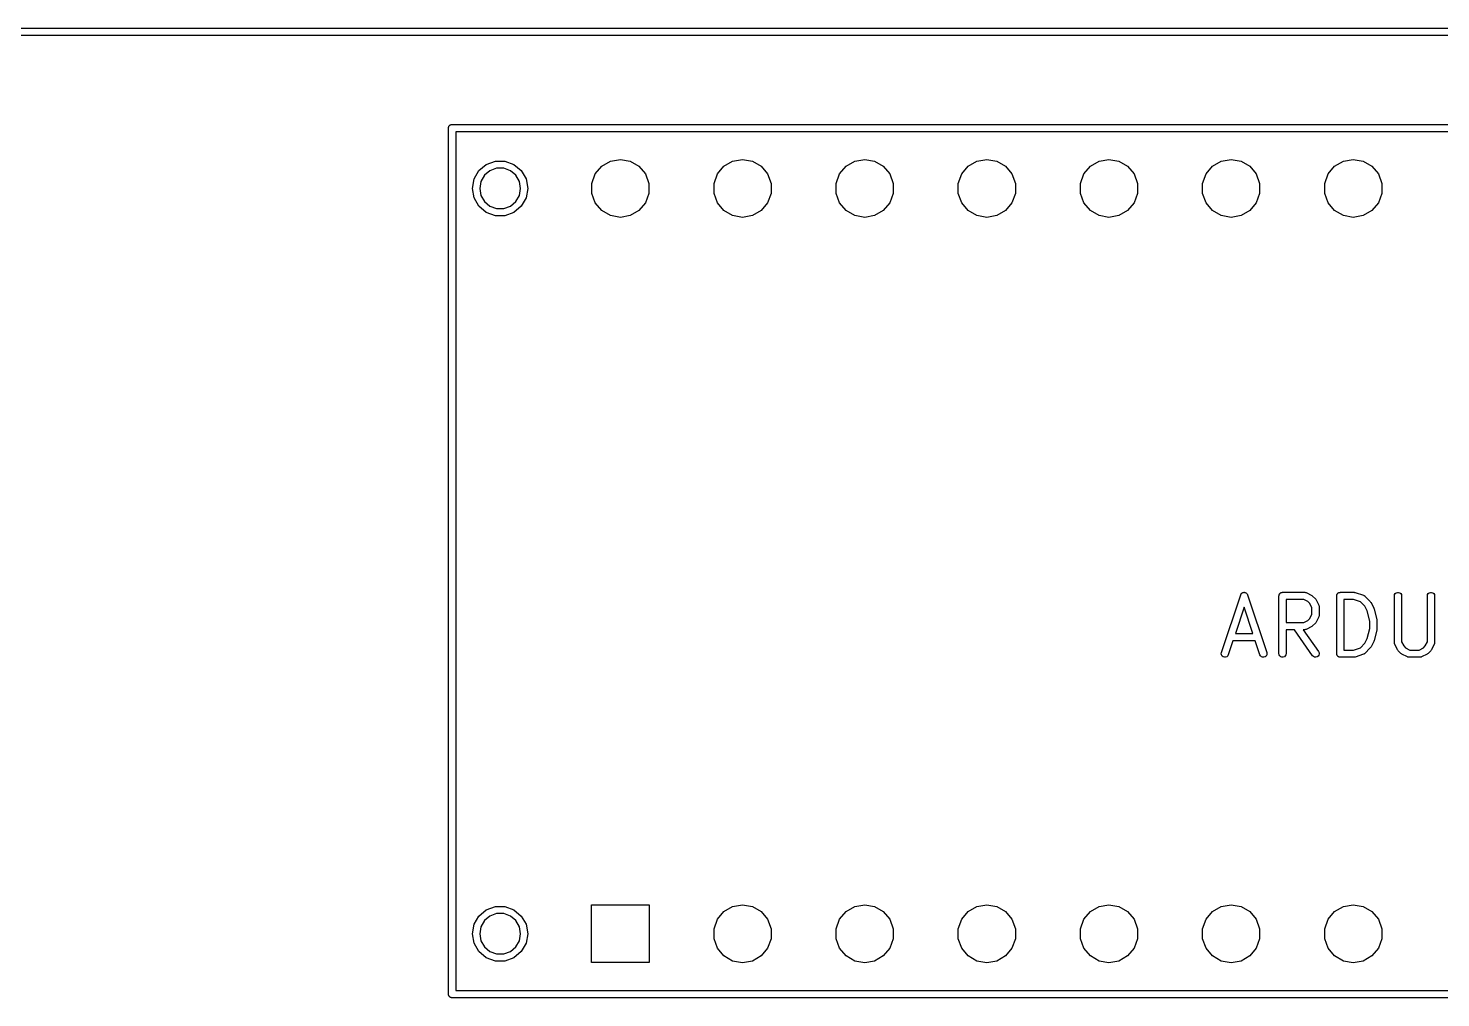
# Model space of a CAD drawing. Header units: millimetres. Extents: x 50 to 169, y 50 to 167.
# Drawn here: x 110.6 to 139.97, y 147.2 to 167.35 of the extents above; entities that cross this region are included whole.
import ezdxf

# ---------------------------------------------------------------- set-up
doc = ezdxf.new("R2010")
doc.units = ezdxf.units.MM
doc.layers.add('BLACK', color=7, linetype='Continuous')

# ---------------------------------------------------------------- blocks, each defined once
blk = doc.blocks.new('hhskb2-Edge.Cuts')
at = {"layer": 'BLACK'}
for p, q in [((36.9, -19.425), (156.1, -19.425)), ((156.025, -19.575), (36.975, -19.575))]:
    blk.add_line(p, q, dxfattribs=at)
blk = doc.blocks.new('hhskb2-F.SilkS')
at = {"layer": 'BLACK'}
for p, q in [((106.252, -21.4425), (106.257, -21.4393)), ((106.257, -21.4393), (106.262, -21.435)), ((106.262, -21.435), (106.269, -21.4328)), ((106.269, -21.4328), (106.274, -21.4295)), ((106.274, -21.4295), (106.281, -21.4284)), ((106.281, -21.4284), (106.287, -21.4261)), ((106.287, -21.4261), (106.294, -21.4261)), ((106.294, -21.4261), (106.3, -21.425)), ((106.3, -21.425), (154.3, -21.425)), ((106.225, -21.5), (106.226, -21.4935)), ((106.225, -39.5), (106.225, -21.5)), ((106.226, -21.487), (106.228, -21.4808)), ((106.226, -21.4935), (106.226, -21.487)), ((106.228, -21.4808), (106.23, -21.4743)), ((106.23, -21.4743), (106.233, -21.4687)), ((106.233, -21.4687), (106.235, -21.4625)), ((106.235, -21.4625), (106.239, -21.4575)), ((106.239, -21.4575), (106.243, -21.4518)), ((106.243, -21.4518), (106.248, -21.4476)), ((106.248, -21.4476), (106.252, -21.4425)), ((106.375, -21.575), (106.375, -39.425)), ((154.225, -21.575), (106.375, -21.575)), ((106.86, -22.3844), (107.012, -22.256)), ((107.012, -22.256), (107.2, -22.1877)), ((107.2, -22.1877), (107.4, -22.1877)), ((107.4, -22.1877), (107.587, -22.256)), ((107.587, -22.256), (107.74, -22.3844)), ((109.278, -22.4529), (109.413, -22.2926)), ((109.413, -22.2926), (109.594, -22.188)), ((109.594, -22.188), (109.8, -22.1517)), ((109.8, -22.1517), (110.006, -22.188)), ((110.006, -22.188), (110.187, -22.2926)), ((110.187, -22.2926), (110.322, -22.4529)), ((111.818, -22.4529), (111.953, -22.2926)), ((111.953, -22.2926), (112.134, -22.188)), ((112.134, -22.188), (112.34, -22.1517)), ((112.34, -22.1517), (112.546, -22.188)), ((112.546, -22.188), (112.727, -22.2926)), ((112.727, -22.2926), (112.862, -22.4529)), ((114.358, -22.4529), (114.493, -22.2926)), ((114.493, -22.2926), (114.674, -22.188)), ((114.674, -22.188), (114.88, -22.1517)), ((114.88, -22.1517), (115.086, -22.188)), ((115.086, -22.188), (115.267, -22.2926)), ((115.267, -22.2926), (115.402, -22.4529)), ((116.898, -22.4529), (117.033, -22.2926)), ((117.033, -22.2926), (117.214, -22.188)), ((117.214, -22.188), (117.42, -22.1517)), ((117.42, -22.1517), (117.626, -22.188)), ((117.626, -22.188), (117.807, -22.2926)), ((117.807, -22.2926), (117.942, -22.4529)), ((119.438, -22.4529), (119.573, -22.2926)), ((119.573, -22.2926), (119.754, -22.188)), ((119.754, -22.188), (119.96, -22.1517)), ((119.96, -22.1517), (120.166, -22.188)), ((120.166, -22.188), (120.347, -22.2926)), ((120.347, -22.2926), (120.482, -22.4529)), ((121.978, -22.4529), (122.113, -22.2926)), ((122.113, -22.2926), (122.294, -22.188)), ((122.294, -22.188), (122.5, -22.1517)), ((122.5, -22.1517), (122.706, -22.188)), ((122.706, -22.188), (122.887, -22.2926)), ((122.887, -22.2926), (123.022, -22.4529)), ((124.518, -22.4529), (124.653, -22.2926)), ((124.653, -22.2926), (124.834, -22.188)), ((124.834, -22.188), (125.04, -22.1517)), ((125.04, -22.1517), (125.246, -22.188)), ((125.246, -22.188), (125.427, -22.2926)), ((125.427, -22.2926), (125.562, -22.4529)), ((106.725, -22.754), (106.76, -22.5573)), ((106.76, -22.5573), (106.86, -22.3844)), ((106.901, -22.6086), (106.875, -22.754)), ((106.974, -22.4808), (106.901, -22.6086)), ((107.087, -22.3859), (106.974, -22.4808)), ((107.226, -22.3355), (107.087, -22.3859)), ((107.374, -22.3355), (107.226, -22.3355)), ((107.512, -22.3859), (107.374, -22.3355)), ((107.626, -22.4808), (107.512, -22.3859)), ((107.699, -22.6086), (107.626, -22.4808)), ((107.725, -22.754), (107.699, -22.6086)), ((107.74, -22.3844), (107.84, -22.5573)), ((107.84, -22.5573), (107.875, -22.754)), ((109.207, -22.6494), (109.278, -22.4529)), ((110.322, -22.4529), (110.393, -22.6494)), ((111.747, -22.6494), (111.818, -22.4529)), ((112.862, -22.4529), (112.933, -22.6494)), ((114.287, -22.6494), (114.358, -22.4529)), ((115.402, -22.4529), (115.473, -22.6494)), ((116.827, -22.6494), (116.898, -22.4529)), ((117.942, -22.4529), (118.013, -22.6494)), ((119.367, -22.6494), (119.438, -22.4529)), ((120.482, -22.4529), (120.553, -22.6494)), ((121.907, -22.6494), (121.978, -22.4529)), ((123.022, -22.4529), (123.093, -22.6494)), ((124.447, -22.6494), (124.518, -22.4529)), ((125.562, -22.4529), (125.633, -22.6494)), ((106.76, -22.9507), (106.725, -22.754)), ((106.875, -22.754), (106.901, -22.8994)), ((106.901, -22.8994), (106.974, -23.0272)), ((107.626, -23.0272), (107.699, -22.8994)), ((107.699, -22.8994), (107.725, -22.754)), ((107.875, -22.754), (107.84, -22.9507)), ((109.207, -22.8586), (109.207, -22.6494)), ((109.278, -23.0551), (109.207, -22.8586)), ((110.393, -22.8586), (110.322, -23.0551)), ((110.393, -22.6494), (110.393, -22.8586)), ((111.747, -22.8586), (111.747, -22.6494)), ((111.818, -23.0551), (111.747, -22.8586)), ((112.933, -22.8586), (112.862, -23.0551)), ((112.933, -22.6494), (112.933, -22.8586)), ((114.287, -22.8586), (114.287, -22.6494)), ((114.358, -23.0551), (114.287, -22.8586)), ((115.473, -22.8586), (115.402, -23.0551)), ((115.473, -22.6494), (115.473, -22.8586)), ((116.827, -22.8586), (116.827, -22.6494)), ((116.898, -23.0551), (116.827, -22.8586)), ((118.013, -22.8586), (117.942, -23.0551)), ((118.013, -22.6494), (118.013, -22.8586)), ((119.367, -22.8586), (119.367, -22.6494)), ((119.438, -23.0551), (119.367, -22.8586)), ((120.553, -22.8586), (120.482, -23.0551)), ((120.553, -22.6494), (120.553, -22.8586)), ((121.907, -22.8586), (121.907, -22.6494)), ((121.978, -23.0551), (121.907, -22.8586)), ((123.093, -22.8586), (123.022, -23.0551)), ((123.093, -22.6494), (123.093, -22.8586)), ((124.447, -22.8586), (124.447, -22.6494)), ((124.518, -23.0551), (124.447, -22.8586)), ((125.633, -22.8586), (125.562, -23.0551)), ((125.633, -22.6494), (125.633, -22.8586)), ((106.86, -23.1236), (106.76, -22.9507)), ((107.012, -23.252), (106.86, -23.1236)), ((106.974, -23.0272), (107.087, -23.1221)), ((107.087, -23.1221), (107.226, -23.1725)), ((107.226, -23.1725), (107.374, -23.1725)), ((107.374, -23.1725), (107.512, -23.1221)), ((107.512, -23.1221), (107.626, -23.0272)), ((107.74, -23.1236), (107.587, -23.252)), ((107.84, -22.9507), (107.74, -23.1236)), ((109.413, -23.2154), (109.278, -23.0551)), ((110.322, -23.0551), (110.187, -23.2154)), ((111.953, -23.2154), (111.818, -23.0551)), ((112.862, -23.0551), (112.727, -23.2154)), ((114.493, -23.2154), (114.358, -23.0551)), ((115.402, -23.0551), (115.267, -23.2154)), ((117.033, -23.2154), (116.898, -23.0551)), ((117.942, -23.0551), (117.807, -23.2154)), ((119.573, -23.2154), (119.438, -23.0551)), ((120.482, -23.0551), (120.347, -23.2154)), ((122.113, -23.2154), (121.978, -23.0551)), ((123.022, -23.0551), (122.887, -23.2154)), ((124.653, -23.2154), (124.518, -23.0551)), ((125.562, -23.0551), (125.427, -23.2154)), ((107.2, -23.3203), (107.012, -23.252)), ((107.4, -23.3203), (107.2, -23.3203)), ((107.587, -23.252), (107.4, -23.3203)), ((109.594, -23.32), (109.413, -23.2154)), ((109.8, -23.3563), (109.594, -23.32)), ((110.006, -23.32), (109.8, -23.3563)), ((110.187, -23.2154), (110.006, -23.32)), ((112.134, -23.32), (111.953, -23.2154)), ((112.34, -23.3563), (112.134, -23.32)), ((112.546, -23.32), (112.34, -23.3563)), ((112.727, -23.2154), (112.546, -23.32)), ((114.674, -23.32), (114.493, -23.2154)), ((114.88, -23.3563), (114.674, -23.32)), ((115.086, -23.32), (114.88, -23.3563)), ((115.267, -23.2154), (115.086, -23.32)), ((117.214, -23.32), (117.033, -23.2154)), ((117.42, -23.3563), (117.214, -23.32)), ((117.626, -23.32), (117.42, -23.3563)), ((117.807, -23.2154), (117.626, -23.32)), ((119.754, -23.32), (119.573, -23.2154)), ((119.96, -23.3563), (119.754, -23.32)), ((120.166, -23.32), (119.96, -23.3563)), ((120.347, -23.2154), (120.166, -23.32)), ((122.294, -23.32), (122.113, -23.2154)), ((122.5, -23.3563), (122.294, -23.32)), ((122.706, -23.32), (122.5, -23.3563)), ((122.887, -23.2154), (122.706, -23.32)), ((124.834, -23.32), (124.653, -23.2154)), ((125.04, -23.3563), (124.834, -23.32)), ((125.246, -23.32), (125.04, -23.3563)), ((125.427, -23.2154), (125.246, -23.32)), ((122.299, -32.3991), (122.699, -31.1991)), ((122.699, -31.1991), (122.7, -31.1973)), ((122.7, -31.1953), (122.706, -31.1859)), ((122.7, -31.1973), (122.7, -31.1953)), ((122.706, -31.1859), (122.711, -31.1762)), ((122.711, -31.1762), (122.713, -31.1749)), ((122.713, -31.1749), (122.714, -31.1731)), ((122.714, -31.1731), (122.723, -31.1662)), ((122.723, -31.1662), (122.731, -31.159)), ((122.731, -31.159), (122.733, -31.1582)), ((122.733, -31.1582), (122.734, -31.1569)), ((122.734, -31.1569), (122.745, -31.1534)), ((122.745, -31.1534), (122.755, -31.1494)), ((122.755, -31.1494), (122.757, -31.1493)), ((122.757, -31.1493), (122.759, -31.1487)), ((122.759, -31.1487), (122.77, -31.149)), ((122.77, -31.149), (122.781, -31.1487)), ((122.781, -31.1487), (122.783, -31.1493)), ((122.783, -31.1493), (122.785, -31.1494)), ((122.785, -31.1494), (122.795, -31.1534)), ((122.795, -31.1534), (122.806, -31.1569)), ((122.806, -31.1569), (122.807, -31.1582)), ((122.807, -31.1582), (122.809, -31.159)), ((122.809, -31.159), (122.817, -31.1662)), ((122.817, -31.1662), (122.826, -31.1731)), ((122.826, -31.1731), (122.827, -31.1749)), ((122.827, -31.1749), (122.829, -31.1762)), ((122.829, -31.1762), (122.834, -31.1859)), ((122.834, -31.1859), (122.84, -31.1953)), ((122.84, -31.1953), (122.84, -31.1973)), ((122.84, -31.1973), (122.841, -31.1991)), ((122.841, -31.1991), (123.241, -32.3991)), ((123.495, -31.2229), (123.496, -31.2164)), ((123.495, -32.4229), (123.495, -31.2229)), ((123.496, -31.2098), (123.498, -31.2037)), ((123.496, -31.2164), (123.496, -31.2098)), ((123.498, -31.2037), (123.5, -31.1972)), ((123.5, -31.1972), (123.503, -31.1915)), ((123.503, -31.1915), (123.505, -31.1854)), ((123.505, -31.1854), (123.509, -31.1803)), ((123.509, -31.1803), (123.513, -31.1746)), ((123.513, -31.1746), (123.518, -31.1704)), ((123.518, -31.1704), (123.522, -31.1654)), ((123.522, -31.1654), (123.527, -31.1621)), ((123.527, -31.1621), (123.532, -31.1579)), ((123.532, -31.1579), (123.539, -31.1557)), ((123.539, -31.1557), (123.544, -31.1524)), ((123.544, -31.1524), (123.551, -31.1512)), ((123.551, -31.1512), (123.557, -31.149)), ((123.557, -31.149), (123.564, -31.149)), ((123.564, -31.149), (123.57, -31.1479)), ((123.57, -31.1479), (124.027, -31.1479)), ((123.645, -31.2979), (123.645, -31.7764)), ((124.009, -31.2979), (123.645, -31.2979)), ((124.097, -31.3416), (124.009, -31.2979)), ((124.027, -31.1479), (124.031, -31.1486)), ((124.031, -31.1486), (124.036, -31.1483)), ((124.036, -31.1483), (124.044, -31.1509)), ((124.044, -31.1509), (124.053, -31.1524)), ((124.053, -31.1524), (124.057, -31.1545)), ((124.057, -31.1545), (124.061, -31.1558)), ((124.061, -31.1558), (124.175, -31.2129)), ((124.137, -31.3816), (124.097, -31.3416)), ((124.181, -31.4691), (124.137, -31.3816)), ((124.175, -31.2129), (124.185, -31.2201)), ((124.185, -31.2201), (124.194, -31.227)), ((124.194, -31.227), (124.252, -31.2841)), ((124.252, -31.2841), (124.258, -31.2939)), ((124.258, -31.2939), (124.266, -31.3036)), ((124.266, -31.3036), (124.323, -31.4179)), ((124.323, -31.4179), (124.324, -31.422)), ((124.324, -31.422), (124.326, -31.4258)), ((124.326, -31.4258), (124.328, -31.4344)), ((124.695, -31.2229), (124.696, -31.2164)), ((124.695, -32.4229), (124.695, -31.2229)), ((124.696, -31.2098), (124.698, -31.2037)), ((124.696, -31.2164), (124.696, -31.2098)), ((124.698, -31.2037), (124.7, -31.1972)), ((124.7, -31.1972), (124.703, -31.1915)), ((124.703, -31.1915), (124.705, -31.1854)), ((124.705, -31.1854), (124.709, -31.1803)), ((124.709, -31.1803), (124.713, -31.1746)), ((124.713, -31.1746), (124.718, -31.1704)), ((124.718, -31.1704), (124.722, -31.1654)), ((124.722, -31.1654), (124.727, -31.1621)), ((124.727, -31.1621), (124.732, -31.1579)), ((124.732, -31.1579), (124.739, -31.1557)), ((124.739, -31.1557), (124.744, -31.1524)), ((124.744, -31.1524), (124.751, -31.1512)), ((124.751, -31.1512), (124.757, -31.149)), ((124.757, -31.149), (124.764, -31.149)), ((124.764, -31.149), (124.77, -31.1479)), ((124.77, -31.1479), (125.056, -31.1479)), ((124.845, -31.2979), (124.845, -32.3479)), ((125.044, -31.2979), (124.845, -31.2979)), ((125.187, -31.3456), (125.044, -31.2979)), ((125.056, -31.1479), (125.068, -31.1499)), ((125.068, -31.1499), (125.079, -31.1517)), ((125.079, -31.1517), (125.251, -31.2088)), ((125.28, -31.4387), (125.187, -31.3456)), ((125.251, -31.2088), (125.255, -31.2109)), ((125.255, -31.2109), (125.259, -31.212)), ((125.259, -31.212), (125.266, -31.2171)), ((125.266, -31.2171), (125.274, -31.2213)), ((125.274, -31.2213), (125.277, -31.2245)), ((125.277, -31.2245), (125.28, -31.227)), ((125.28, -31.227), (125.394, -31.3413)), ((125.394, -31.3413), (125.401, -31.3511)), ((125.401, -31.3511), (125.409, -31.3607)), ((125.409, -31.3607), (125.466, -31.475)), ((125.895, -31.2229), (125.9, -31.1972)), ((125.895, -32.1943), (125.895, -31.2229)), ((125.9, -31.1972), (125.913, -31.1746)), ((125.913, -31.1746), (125.932, -31.1579)), ((125.932, -31.1579), (125.957, -31.149)), ((125.957, -31.149), (125.983, -31.149)), ((125.983, -31.149), (126.007, -31.1579)), ((126.007, -31.1579), (126.027, -31.1746)), ((126.027, -31.1746), (126.04, -31.1972)), ((126.04, -31.1972), (126.045, -31.2229)), ((126.045, -31.2229), (126.045, -32.1766)), ((126.581, -31.2229), (126.585, -31.1972)), ((126.581, -32.1766), (126.581, -31.2229)), ((126.585, -31.1972), (126.598, -31.1746)), ((126.598, -31.1746), (126.618, -31.1579)), ((126.618, -31.1579), (126.643, -31.149)), ((126.643, -31.149), (126.669, -31.149)), ((126.669, -31.149), (126.693, -31.1579)), ((126.693, -31.1579), (126.713, -31.1746)), ((126.713, -31.1746), (126.726, -31.1972)), ((126.726, -31.1972), (126.731, -31.2229)), ((126.731, -31.2229), (126.731, -32.1943)), ((122.77, -31.46), (122.588, -32.005)), ((122.952, -32.005), (122.77, -31.46)), ((124.097, -31.7326), (124.137, -31.6927)), ((124.137, -31.6927), (124.181, -31.6052)), ((124.181, -31.6052), (124.181, -31.4691)), ((124.323, -31.6564), (124.266, -31.7707)), ((124.324, -31.6523), (124.323, -31.6564)), ((124.326, -31.6485), (124.324, -31.6523)), ((124.328, -31.6399), (124.326, -31.6485)), ((124.328, -31.4344), (124.33, -31.4429)), ((124.33, -31.6314), (124.328, -31.6399)), ((124.33, -31.4429), (124.33, -31.4472)), ((124.33, -31.4472), (124.331, -31.4514)), ((124.331, -31.6229), (124.33, -31.6271)), ((124.33, -31.6271), (124.33, -31.6314)), ((124.331, -31.4514), (124.331, -31.6229)), ((125.328, -31.5347), (125.28, -31.4387)), ((125.381, -31.7464), (125.328, -31.5347)), ((125.466, -31.475), (125.468, -31.4829)), ((125.468, -31.4829), (125.471, -31.4904)), ((125.471, -31.4904), (125.528, -31.719)), ((125.528, -31.719), (125.529, -31.7281)), ((122.588, -32.005), (122.952, -32.005)), ((123.645, -31.7764), (124.009, -31.7764)), ((123.817, -31.9264), (123.645, -31.9264)), ((123.645, -31.9264), (123.645, -32.4229)), ((124.194, -32.4659), (123.817, -31.9264)), ((124.027, -31.9264), (124, -31.9264)), ((124, -31.9264), (124.317, -32.3798)), ((124.009, -31.7764), (124.097, -31.7326)), ((124.031, -31.9257), (124.027, -31.9264)), ((124.036, -31.9259), (124.031, -31.9257)), ((124.044, -31.9234), (124.036, -31.9259)), ((124.053, -31.9219), (124.044, -31.9234)), ((124.057, -31.9197), (124.053, -31.9219)), ((124.061, -31.9185), (124.057, -31.9197)), ((124.175, -31.8614), (124.061, -31.9185)), ((124.185, -31.8542), (124.175, -31.8614)), ((124.194, -31.8473), (124.185, -31.8542)), ((124.252, -31.7902), (124.194, -31.8473)), ((124.258, -31.7803), (124.252, -31.7902)), ((124.266, -31.7707), (124.258, -31.7803)), ((125.328, -32.111), (125.381, -31.8993)), ((125.381, -31.8993), (125.381, -31.7464)), ((125.528, -31.9268), (125.471, -32.1553)), ((125.529, -31.9176), (125.528, -31.9268)), ((125.529, -31.7281), (125.531, -31.7371)), ((125.531, -31.9086), (125.529, -31.9176)), ((125.531, -31.7371), (125.531, -31.9086)), ((122.538, -32.155), (122.441, -32.4466)), ((123.002, -32.155), (122.538, -32.155)), ((123.099, -32.4466), (123.002, -32.155)), ((125.044, -32.3479), (125.187, -32.3002)), ((125.187, -32.3002), (125.28, -32.207)), ((125.28, -32.207), (125.328, -32.111)), ((125.394, -32.3045), (125.28, -32.4187)), ((125.401, -32.2946), (125.394, -32.3045)), ((125.409, -32.285), (125.401, -32.2946)), ((125.466, -32.1707), (125.409, -32.285)), ((125.468, -32.1628), (125.466, -32.1707)), ((125.471, -32.1553), (125.468, -32.1628)), ((125.896, -32.1985), (125.895, -32.1943)), ((125.895, -32.2029), (125.896, -32.1985)), ((125.898, -32.2113), (125.895, -32.2029)), ((125.9, -32.2199), (125.898, -32.2113)), ((125.902, -32.2237), (125.9, -32.2199)), ((125.903, -32.2278), (125.902, -32.2237)), ((125.96, -32.3421), (125.903, -32.2278)), ((126.045, -32.1766), (126.089, -32.2641)), ((126.089, -32.2641), (126.129, -32.3041)), ((126.129, -32.3041), (126.216, -32.3479)), ((126.409, -32.3479), (126.497, -32.3041)), ((126.497, -32.3041), (126.537, -32.2641)), ((126.537, -32.2641), (126.581, -32.1766)), ((126.723, -32.2278), (126.666, -32.3421)), ((126.724, -32.2237), (126.723, -32.2278)), ((126.726, -32.2199), (126.724, -32.2237)), ((126.728, -32.2113), (126.726, -32.2199)), ((126.73, -32.2029), (126.728, -32.2113)), ((126.731, -32.1943), (126.73, -32.1985)), ((126.73, -32.1985), (126.73, -32.2029)), ((122.295, -32.4249), (122.299, -32.3991)), ((122.3, -32.4504), (122.295, -32.4249)), ((122.314, -32.4726), (122.3, -32.4504)), ((122.334, -32.4888), (122.314, -32.4726)), ((122.359, -32.497), (122.334, -32.4888)), ((122.385, -32.4963), (122.359, -32.497)), ((122.409, -32.4868), (122.385, -32.4963)), ((122.429, -32.4695), (122.409, -32.4868)), ((122.441, -32.4466), (122.429, -32.4695)), ((123.111, -32.4695), (123.099, -32.4466)), ((123.131, -32.4868), (123.111, -32.4695)), ((123.155, -32.4963), (123.131, -32.4868)), ((123.181, -32.497), (123.155, -32.4963)), ((123.206, -32.4888), (123.181, -32.497)), ((123.226, -32.4726), (123.206, -32.4888)), ((123.24, -32.4504), (123.226, -32.4726)), ((123.245, -32.4249), (123.24, -32.4504)), ((123.241, -32.3991), (123.245, -32.4249)), ((123.5, -32.4485), (123.495, -32.4229)), ((123.513, -32.4711), (123.5, -32.4485)), ((123.532, -32.4878), (123.513, -32.4711)), ((123.557, -32.4967), (123.532, -32.4878)), ((123.583, -32.4967), (123.557, -32.4967)), ((123.607, -32.4878), (123.583, -32.4967)), ((123.627, -32.4711), (123.607, -32.4878)), ((123.64, -32.4485), (123.627, -32.4711)), ((123.645, -32.4229), (123.64, -32.4485)), ((124.213, -32.4843), (124.194, -32.4659)), ((124.236, -32.4953), (124.213, -32.4843)), ((124.262, -32.4976), (124.236, -32.4953)), ((124.287, -32.4908), (124.262, -32.4976)), ((124.309, -32.4759), (124.287, -32.4908)), ((124.324, -32.4546), (124.309, -32.4759)), ((124.317, -32.3798), (124.328, -32.4035)), ((124.33, -32.4294), (124.324, -32.4546)), ((124.328, -32.4035), (124.33, -32.4294)), ((124.696, -32.4293), (124.695, -32.4229)), ((124.696, -32.4359), (124.696, -32.4293)), ((124.698, -32.442), (124.696, -32.4359)), ((124.7, -32.4485), (124.698, -32.442)), ((124.703, -32.4542), (124.7, -32.4485)), ((124.705, -32.4604), (124.703, -32.4542)), ((124.709, -32.4654), (124.705, -32.4604)), ((124.713, -32.4711), (124.709, -32.4654)), ((124.718, -32.4753), (124.713, -32.4711)), ((124.722, -32.4803), (124.718, -32.4753)), ((124.727, -32.4836), (124.722, -32.4803)), ((124.732, -32.4878), (124.727, -32.4836)), ((124.739, -32.4901), (124.732, -32.4878)), ((124.744, -32.4933), (124.739, -32.4901)), ((124.751, -32.4945), (124.744, -32.4933)), ((124.757, -32.4967), (124.751, -32.4945)), ((124.764, -32.4967), (124.757, -32.4967)), ((124.77, -32.4979), (124.764, -32.4967)), ((125.056, -32.4979), (124.77, -32.4979)), ((124.845, -32.3479), (125.044, -32.3479)), ((125.068, -32.4958), (125.056, -32.4979)), ((125.079, -32.494), (125.068, -32.4958)), ((125.251, -32.4369), (125.079, -32.494)), ((125.255, -32.4348), (125.251, -32.4369)), ((125.259, -32.4337), (125.255, -32.4348)), ((125.266, -32.4286), (125.259, -32.4337)), ((125.274, -32.4245), (125.266, -32.4286)), ((125.277, -32.4212), (125.274, -32.4245)), ((125.28, -32.4187), (125.277, -32.4212)), ((125.967, -32.3518), (125.96, -32.3421)), ((125.974, -32.3616), (125.967, -32.3518)), ((126.031, -32.4187), (125.974, -32.3616)), ((126.041, -32.4256), (126.031, -32.4187)), ((126.051, -32.4328), (126.041, -32.4256)), ((126.165, -32.4899), (126.051, -32.4328)), ((126.169, -32.4912), (126.165, -32.4899)), ((126.173, -32.4933), (126.169, -32.4912)), ((126.182, -32.4949), (126.173, -32.4933)), ((126.19, -32.4974), (126.182, -32.4949)), ((126.194, -32.4971), (126.19, -32.4974)), ((126.199, -32.4979), (126.194, -32.4971)), ((126.427, -32.4979), (126.199, -32.4979)), ((126.216, -32.3479), (126.409, -32.3479)), ((126.431, -32.4971), (126.427, -32.4979)), ((126.436, -32.4974), (126.431, -32.4971)), ((126.444, -32.4949), (126.436, -32.4974)), ((126.453, -32.4933), (126.444, -32.4949)), ((126.457, -32.4912), (126.453, -32.4933)), ((126.461, -32.4899), (126.457, -32.4912)), ((126.575, -32.4328), (126.461, -32.4899)), ((126.585, -32.4256), (126.575, -32.4328)), ((126.594, -32.4187), (126.585, -32.4256)), ((126.652, -32.3616), (126.594, -32.4187)), ((126.658, -32.3518), (126.652, -32.3616)), ((126.666, -32.3421), (126.658, -32.3518)), ((106.76, -38.0493), (106.86, -37.8764)), ((106.86, -37.8764), (107.012, -37.748)), ((107.087, -37.8779), (106.974, -37.9728)), ((107.012, -37.748), (107.2, -37.6797)), ((107.226, -37.8275), (107.087, -37.8779)), ((107.2, -37.6797), (107.4, -37.6797)), ((107.374, -37.8275), (107.226, -37.8275)), ((107.512, -37.8779), (107.374, -37.8275)), ((107.4, -37.6797), (107.587, -37.748)), ((107.626, -37.9728), (107.512, -37.8779)), ((107.587, -37.748), (107.74, -37.8764)), ((107.74, -37.8764), (107.84, -38.0493)), ((109.2, -38.846), (109.2, -37.646)), ((109.2, -37.646), (110.4, -37.646)), ((110.4, -37.646), (110.4, -38.846)), ((111.818, -37.9449), (111.953, -37.7846)), ((111.953, -37.7846), (112.134, -37.68)), ((112.134, -37.68), (112.34, -37.6437)), ((112.34, -37.6437), (112.546, -37.68)), ((112.546, -37.68), (112.727, -37.7846)), ((112.727, -37.7846), (112.862, -37.9449)), ((114.358, -37.9449), (114.493, -37.7846)), ((114.493, -37.7846), (114.674, -37.68)), ((114.674, -37.68), (114.88, -37.6437)), ((114.88, -37.6437), (115.086, -37.68)), ((115.086, -37.68), (115.267, -37.7846)), ((115.267, -37.7846), (115.402, -37.9449)), ((116.898, -37.9449), (117.033, -37.7846)), ((117.033, -37.7846), (117.214, -37.68)), ((117.214, -37.68), (117.42, -37.6437)), ((117.42, -37.6437), (117.626, -37.68)), ((117.626, -37.68), (117.807, -37.7846)), ((117.807, -37.7846), (117.942, -37.9449)), ((119.438, -37.9449), (119.573, -37.7846)), ((119.573, -37.7846), (119.754, -37.68)), ((119.754, -37.68), (119.96, -37.6437)), ((119.96, -37.6437), (120.166, -37.68)), ((120.166, -37.68), (120.347, -37.7846)), ((120.347, -37.7846), (120.482, -37.9449)), ((121.978, -37.9449), (122.113, -37.7846)), ((122.113, -37.7846), (122.294, -37.68)), ((122.294, -37.68), (122.5, -37.6437)), ((122.5, -37.6437), (122.706, -37.68)), ((122.706, -37.68), (122.887, -37.7846)), ((122.887, -37.7846), (123.022, -37.9449)), ((124.518, -37.9449), (124.653, -37.7846)), ((124.653, -37.7846), (124.834, -37.68)), ((124.834, -37.68), (125.04, -37.6437)), ((125.04, -37.6437), (125.246, -37.68)), ((125.246, -37.68), (125.427, -37.7846)), ((125.427, -37.7846), (125.562, -37.9449)), ((106.725, -38.246), (106.76, -38.0493)), ((106.901, -38.1006), (106.875, -38.246)), ((106.974, -37.9728), (106.901, -38.1006)), ((107.699, -38.1006), (107.626, -37.9728)), ((107.725, -38.246), (107.699, -38.1006)), ((107.84, -38.0493), (107.875, -38.246)), ((111.747, -38.1414), (111.818, -37.9449)), ((111.747, -38.3506), (111.747, -38.1414)), ((112.862, -37.9449), (112.933, -38.1414)), ((112.933, -38.1414), (112.933, -38.3506)), ((114.287, -38.1414), (114.358, -37.9449)), ((114.287, -38.3506), (114.287, -38.1414)), ((115.402, -37.9449), (115.473, -38.1414)), ((115.473, -38.1414), (115.473, -38.3506)), ((116.827, -38.1414), (116.898, -37.9449)), ((116.827, -38.3506), (116.827, -38.1414)), ((117.942, -37.9449), (118.013, -38.1414)), ((118.013, -38.1414), (118.013, -38.3506)), ((119.367, -38.1414), (119.438, -37.9449)), ((119.367, -38.3506), (119.367, -38.1414)), ((120.482, -37.9449), (120.553, -38.1414)), ((120.553, -38.1414), (120.553, -38.3506)), ((121.907, -38.1414), (121.978, -37.9449)), ((121.907, -38.3506), (121.907, -38.1414)), ((123.022, -37.9449), (123.093, -38.1414)), ((123.093, -38.1414), (123.093, -38.3506)), ((124.447, -38.1414), (124.518, -37.9449)), ((124.447, -38.3506), (124.447, -38.1414)), ((125.562, -37.9449), (125.633, -38.1414)), ((125.633, -38.1414), (125.633, -38.3506)), ((106.76, -38.4427), (106.725, -38.246)), ((106.86, -38.6156), (106.76, -38.4427)), ((106.875, -38.246), (106.901, -38.3914)), ((106.901, -38.3914), (106.974, -38.5192)), ((107.626, -38.5192), (107.699, -38.3914)), ((107.699, -38.3914), (107.725, -38.246)), ((107.84, -38.4427), (107.74, -38.6156)), ((107.875, -38.246), (107.84, -38.4427)), ((111.818, -38.5471), (111.747, -38.3506)), ((112.933, -38.3506), (112.862, -38.5471)), ((114.358, -38.5471), (114.287, -38.3506)), ((115.473, -38.3506), (115.402, -38.5471)), ((116.898, -38.5471), (116.827, -38.3506)), ((118.013, -38.3506), (117.942, -38.5471)), ((119.438, -38.5471), (119.367, -38.3506)), ((120.553, -38.3506), (120.482, -38.5471)), ((121.978, -38.5471), (121.907, -38.3506)), ((123.093, -38.3506), (123.022, -38.5471)), ((124.518, -38.5471), (124.447, -38.3506)), ((125.633, -38.3506), (125.562, -38.5471)), ((107.012, -38.744), (106.86, -38.6156)), ((106.974, -38.5192), (107.087, -38.6141)), ((107.2, -38.8123), (107.012, -38.744)), ((107.087, -38.6141), (107.226, -38.6645)), ((107.226, -38.6645), (107.374, -38.6645)), ((107.374, -38.6645), (107.512, -38.6141)), ((107.587, -38.744), (107.4, -38.8123)), ((107.512, -38.6141), (107.626, -38.5192)), ((107.74, -38.6156), (107.587, -38.744)), ((111.953, -38.7074), (111.818, -38.5471)), ((112.134, -38.812), (111.953, -38.7074)), ((112.727, -38.7074), (112.546, -38.812)), ((112.862, -38.5471), (112.727, -38.7074)), ((114.493, -38.7074), (114.358, -38.5471)), ((114.674, -38.812), (114.493, -38.7074)), ((115.267, -38.7074), (115.086, -38.812)), ((115.402, -38.5471), (115.267, -38.7074)), ((117.033, -38.7074), (116.898, -38.5471)), ((117.214, -38.812), (117.033, -38.7074)), ((117.807, -38.7074), (117.626, -38.812)), ((117.942, -38.5471), (117.807, -38.7074)), ((119.573, -38.7074), (119.438, -38.5471)), ((119.754, -38.812), (119.573, -38.7074)), ((120.347, -38.7074), (120.166, -38.812)), ((120.482, -38.5471), (120.347, -38.7074)), ((122.113, -38.7074), (121.978, -38.5471)), ((122.294, -38.812), (122.113, -38.7074)), ((122.887, -38.7074), (122.706, -38.812)), ((123.022, -38.5471), (122.887, -38.7074)), ((124.653, -38.7074), (124.518, -38.5471)), ((124.834, -38.812), (124.653, -38.7074)), ((125.427, -38.7074), (125.246, -38.812)), ((125.562, -38.5471), (125.427, -38.7074)), ((107.4, -38.8123), (107.2, -38.8123)), ((110.4, -38.846), (109.2, -38.846)), ((112.34, -38.8483), (112.134, -38.812)), ((112.546, -38.812), (112.34, -38.8483)), ((114.88, -38.8483), (114.674, -38.812)), ((115.086, -38.812), (114.88, -38.8483)), ((117.42, -38.8483), (117.214, -38.812)), ((117.626, -38.812), (117.42, -38.8483)), ((119.96, -38.8483), (119.754, -38.812)), ((120.166, -38.812), (119.96, -38.8483)), ((122.5, -38.8483), (122.294, -38.812)), ((122.706, -38.812), (122.5, -38.8483)), ((125.04, -38.8483), (124.834, -38.812)), ((125.246, -38.812), (125.04, -38.8483)), ((106.226, -39.5065), (106.225, -39.5)), ((106.226, -39.513), (106.226, -39.5065)), ((106.228, -39.5192), (106.226, -39.513)), ((106.23, -39.5257), (106.228, -39.5192)), ((106.233, -39.5313), (106.23, -39.5257)), ((106.235, -39.5375), (106.233, -39.5313)), ((106.239, -39.5425), (106.235, -39.5375)), ((106.243, -39.5482), (106.239, -39.5425)), ((106.248, -39.5524), (106.243, -39.5482)), ((106.252, -39.5575), (106.248, -39.5524)), ((106.257, -39.5607), (106.252, -39.5575)), ((106.262, -39.565), (106.257, -39.5607)), ((106.269, -39.5672), (106.262, -39.565)), ((106.274, -39.5705), (106.269, -39.5672)), ((106.281, -39.5716), (106.274, -39.5705)), ((106.287, -39.5739), (106.281, -39.5716)), ((106.294, -39.5739), (106.287, -39.5739)), ((106.3, -39.575), (106.294, -39.5739)), ((154.3, -39.575), (106.3, -39.575)), ((106.375, -39.425), (154.225, -39.425))]:
    blk.add_line(p, q, dxfattribs=at)

msp = doc.modelspace()

# ---------------------------------------------------------------- block references
for name in ['hhskb2-Edge.Cuts', 'hhskb2-F.SilkS']:
    msp.add_blockref(name, (13.113, 186.774))

doc.saveas('drawing.dxf')
